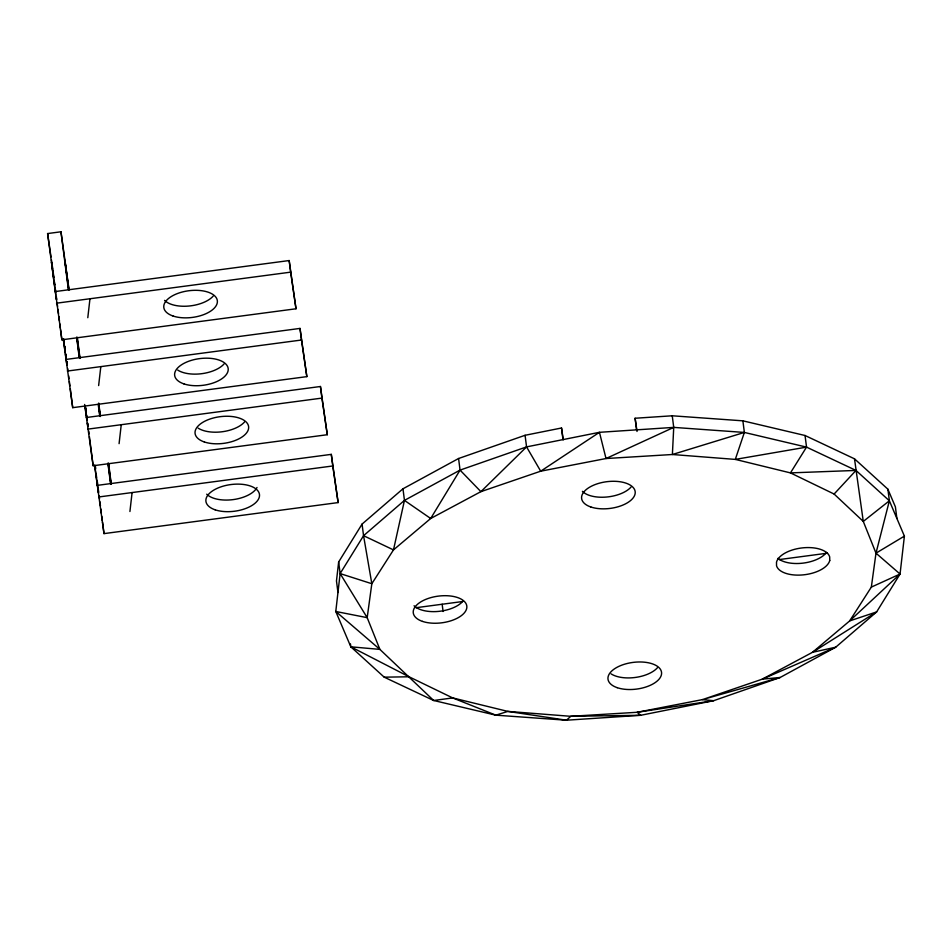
<?xml version="1.0" encoding="UTF-8"?>
<svg xmlns="http://www.w3.org/2000/svg" width="952" height="952" viewBox="0 0 952 952"><rect width="100%" height="100%" fill="white"/><g stroke="black" fill="none" stroke-linecap="round" stroke-linejoin="round"><path stroke-width="1.43" d="M672.243 415.786L673.73 427.388L672.386 454.509L606.019 458.531L540.7 471.192L480.903 491.648L430.685 518.495L393.485 549.899L371.827 583.719L367.186 617.658L379.884 649.395L433.66 700.493L495.825 715.166L566.452 720.212L640.744 715.285L713.619 700.708L780.128 677.491L835.725 647.205L876.637 611.91L900.057 574.032L904.4 536.119L889.37 500.788L887.883 489.185L854.503 458.828L805.047 435.504L742.881 420.832L672.243 415.786L635.103 418.249L636.591 429.852M87.798 317.706L89.964 298.75M98.639 385.572L100.817 366.615M119.083 443.656L121.249 424.699M129.924 511.51L132.09 492.565M563.239 439.753L561.525 427.995L525.076 435.29L458.578 458.507L402.97 488.792L362.069 524.088L338.65 561.977L336.472 580.922L337.96 592.525M338.65 561.977L340.126 573.58L335.782 611.481L350.824 646.813L384.203 677.169L433.66 700.493L452.7 697.923L507.868 711.406L566.452 720.212L570.772 716.309L637.15 712.286L713.619 700.708L702.457 699.613L637.15 712.286L640.744 715.285L570.772 716.309L507.868 711.406L495.825 715.166L452.7 697.923L409.051 676.777L350.824 646.813L350.443 643.909M854.503 458.828L863.286 521.422L875.983 553.16L900.057 574.032L849.672 620.918L876.637 611.91L812.472 652.322L835.725 647.205L762.254 679.169L780.128 677.491L702.457 699.613L762.254 679.169L812.472 652.322L849.672 620.918L871.342 587.098L875.983 553.16L889.37 500.788L855.991 470.431L806.534 447.119L744.369 432.434L673.73 427.388L599.451 432.315L526.563 446.893L460.054 470.109L404.457 500.395L363.557 535.69L340.126 573.58L367.186 617.658L335.782 611.481L379.884 649.395L350.824 646.813M402.97 488.792L404.457 500.395L393.485 549.899L363.557 535.69L362.069 524.088M744.369 432.434L735.301 459.399L672.386 454.509L744.369 432.434L742.881 420.832M458.578 458.507L460.054 470.109L430.685 518.495L404.457 500.395M806.534 447.119L790.457 472.894L735.301 459.399L806.534 447.119L805.047 435.504M834.107 494.04L855.991 470.431L790.457 472.894L834.107 494.04L863.286 521.422L889.37 500.788M525.076 435.29L526.563 446.893L480.903 491.648L460.054 470.109M875.983 553.16L904.4 536.119M673.73 427.388L606.019 458.531L599.451 432.315L540.7 471.192L526.563 446.893M871.342 587.098L900.057 574.032M55.037 291.586L289.17 260.55L296.001 308.781L61.868 339.805L47.6 233.561L60.976 231.788L69.115 290.158M56.525 303.188L290.657 272.153L296.001 308.781M65.878 359.451L300.011 328.416L306.841 376.635L72.709 407.67L63.272 339.138M67.366 371.054L301.498 340.019L306.841 376.635M86.311 417.523L320.443 386.5L327.286 434.719L93.141 465.754L84.645 404.469M87.798 429.138L321.931 398.103L327.286 434.719M97.163 485.389L331.296 454.366L338.127 502.585L103.994 533.62L94.557 465.088M98.639 496.992L332.783 465.968L338.127 502.585M415.988 607.709L462.517 601.545M779.152 559.586L827.502 553.172M384.203 677.169L409.051 676.777M340.126 573.58L371.827 583.719L363.557 535.69M887.883 489.185L895.392 506.857L896.879 518.459M98.496 492.934L97.83 488.364M87.394 423.354L87.751 425.544L87.453 422.724M51.872 264.358L51.503 262.157L53.764 280.281M56.108 297.405L56.477 299.594L56.168 296.774M635.103 418.249L637.031 431.47M47.6 233.561L51.015 256.992M51.444 259.92L51.872 262.847M52.3 265.775L52.729 268.714M66.949 365.27L65.414 354.192M97.651 487.103L96.854 481.248M86.989 420.498L85.204 407.444M52.277 267.203L52.8 270.975M55.704 294.561L53.931 281.506M108.302 463.017L111.122 484.389M110.682 482.819L108.195 464.1M99.841 414.953L98.591 405.671M95.081 465.897L95.533 469.241M77.017 337.067L79.849 358.44M79.397 356.869L76.91 338.15M68.556 289.003L64.879 260.384L68.663 287.92M63.641 338.841L64.248 343.291M53.098 273.2L53.728 277.841M96.699 480.141L94.819 465.873M64.569 345.707L65.212 350.55M65.26 352.99L63.534 339.923M98.71 404.422L100.281 416.524M96.176 474.06L96.652 477.714M85.49 407.42L85.977 411.062M54.204 281.471L54.692 285.124M97.116 481.224L97.413 483.509M65.688 354.132L66.128 357.559M561.525 427.995L563.001 439.61M442.156 604.246L443.085 611.493M331.296 454.366L332.783 465.968M320.443 386.5L321.931 398.103M300.011 328.416L301.498 340.019M289.17 260.55L290.657 272.153M108.635 463.66L111.241 483.973M107.933 463.315L110.539 483.616M98.722 403.053L100.388 416.107M98.211 404.148L99.698 415.75M95.259 465.433L95.628 468.336M97.294 481.391L97.675 484.294M98.044 487.198L98.603 491.541M99.163 495.897L99.532 498.8M99.9 501.704L100.46 506.047M100.829 508.951L101.388 513.307M101.757 516.21L102.316 520.554M102.507 522.005L103.994 533.62M77.35 337.722L79.956 358.023M85.716 407.73L86.085 410.621M86.644 414.977L87.203 419.332M87.751 423.688L88.131 426.579M88.691 430.935L89.06 433.838M89.428 436.742L93.141 465.754M76.66 337.365L79.254 357.678M60.976 231.788L68.413 289.813M63.974 339.495L64.343 342.387M64.903 346.742L65.272 349.646M65.831 354.001L66.2 356.893M66.759 361.248L67.128 364.152M67.687 368.507L68.056 371.399M68.615 375.754L68.996 378.658M69.365 381.562L69.924 385.905M70.293 388.809L72.709 407.67M53.312 273.081L53.871 277.425M54.431 281.78L54.799 284.684M55.359 289.027L55.728 291.931M56.287 296.286L56.656 299.19M57.215 303.545L57.584 306.437M57.965 309.34L58.524 313.696M58.893 316.599L59.452 320.943M59.821 323.847L60.381 328.202M60.559 329.654L61.868 339.805M86.561 415.643L87.072 419.618M55.287 289.694L55.621 292.347M97.913 487.483L98.532 492.612M66.628 361.534L67.021 364.64M224.065 363.938A26.989 13.459 -7.3 0 1 177.715 370.078M213.224 296.072A26.989 13.459 -7.3 0 1 188.674 306.056A26.989 13.459 -7.3 0 1 164.589 300.368M257.016 487.507A26.989 13.459 -7.3 0 1 233.145 499.61A26.989 13.459 -7.3 0 1 206.715 494.171M244.497 422.01A26.989 13.459 -7.3 0 1 198.159 428.15M462.696 601.45A26.989 13.459 -7.3 0 1 438.158 611.434A26.989 13.459 -7.3 0 1 414.072 605.746M631.057 487.043A26.989 13.459 -7.3 0 1 606.507 497.039A26.989 13.459 -7.3 0 1 582.422 491.339M657.427 667.733A26.989 13.459 -7.3 0 1 611.077 673.873M826.491 552.446A26.989 13.459 -7.3 0 1 803 563.132A26.989 13.459 -7.3 0 1 777.927 558.348M829.751 560.466L829.692 556.932A26.989 13.459 -7.3 0 0 802.929 547.828A26.989 13.459 -7.3 0 0 776.499 562.227L776.546 565.762A26.989 13.459 -7.3 0 0 803.321 574.865A26.989 13.459 -7.3 0 0 829.751 560.466M183.855 383.87A26.989 13.459 -7.3 0 0 227.754 371.97A26.989 13.459 -7.3 0 0 192.601 360.011A26.989 13.459 -7.3 0 0 183.855 383.87M173.014 316.005A26.989 13.459 -7.3 0 0 216.913 304.104A26.989 13.459 -7.3 0 0 181.761 292.145A26.989 13.459 -7.3 0 0 173.014 316.005M215.14 509.82A26.989 13.459 -7.3 0 0 259.039 497.92A26.989 13.459 -7.3 0 0 223.887 485.948A26.989 13.459 -7.3 0 0 215.14 509.82M204.299 441.954A26.989 13.459 -7.3 0 0 248.186 430.054A26.989 13.459 -7.3 0 0 213.046 418.083A26.989 13.459 -7.3 0 0 204.299 441.954M422.498 621.394A26.989 13.459 -7.3 0 0 466.385 609.482A26.989 13.459 -7.3 0 0 431.232 597.523A26.989 13.459 -7.3 0 0 422.498 621.394M590.847 506.988A26.989 13.459 -7.3 0 0 634.746 495.088A26.989 13.459 -7.3 0 0 599.593 483.116A26.989 13.459 -7.3 0 0 590.847 506.988M617.217 687.677A26.989 13.459 -7.3 0 0 661.116 675.777A26.989 13.459 -7.3 0 0 625.964 663.806A26.989 13.459 -7.3 0 0 617.217 687.677"/></g></svg>
